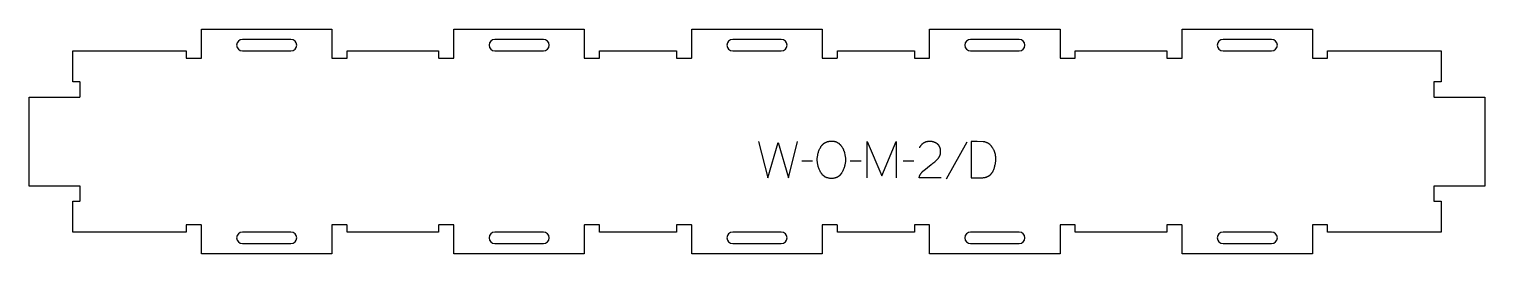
# Model space of a CAD drawing. Extents: x -600 to 600, y -93 to 93.
import ezdxf

# ---------------------------------------------------------------- set-up
doc = ezdxf.new("R2010")
doc.units = 0
for name, color, linetype in [('1_ANYTOOL_1MMDEEP_LABELS_S', 2, 'CONTINUOUS'), ('3_ANYTOOL_CUTTHROUGH_INSID', 4, 'CONTINUOUS'), ('4_ANYTOOL_CUTTHROUGH_OUTSI', 5, 'CONTINUOUS')]:
    doc.layers.add(name, color=color, linetype=linetype)

msp = doc.modelspace()

# ---------------------------------------------------------------- linework, layer by layer
at = {"layer": '1_ANYTOOL_1MMDEEP_LABELS_S'}
for p, q in [((173, -0.5), (155.8, -31.2)), ((45.6, -16.1), (36.9, -16.2)), ((85.7, -16.1), (76.9, -16.2)), ((129.2, -16.1), (120.4, -16.2))]:
    msp.add_line(p, q, dxfattribs=at)
for points in [[(1.3, 0), (9, -30), (17.4, -0.9), (25.9, -30), (33.4, 0)], [(90.8, -30), (90.8, 0), (102.8, -28.4), (114.8, -0.1), (114.8, -30)], [(151.8, -30), (133.5, -29.9), (133.6, -29.5), (133.8, -29), (133.8, -28.8), (133.9, -28.6), (134, -28.4), (134.1, -28.1), (134.2, -27.9), (134.3, -27.7), (134.4, -27.5), (134.5, -27.3), (134.7, -27.1), (134.8, -26.9), (134.9, -26.7), (135, -26.5), (135.1, -26.3), (135.3, -26.2), (135.4, -26), (135.6, -25.8), (135.7, -25.6), (135.8, -25.4), (136, -25.3), (136.1, -25.1), (136.3, -24.9), (136.5, -24.7), (136.6, -24.6), (136.8, -24.4), (137, -24.3), (137.1, -24.1), (137.3, -23.9), (137.5, -23.8), (140.5, -21.4), (143.5, -19.1), (144.2, -18.5), (145, -17.9), (145.7, -17.4), (146.4, -16.8), (147.1, -16.2), (147.7, -15.6), (148.3, -15), (148.9, -14.4), (149.1, -14.2), (149.2, -14), (149.3, -13.9), (149.5, -13.7), (149.6, -13.6), (149.7, -13.4), (149.8, -13.2), (150, -13), (150.1, -12.9), (150.2, -12.7), (150.3, -12.5), (150.4, -12.3), (150.5, -12.1), (150.5, -12), (150.6, -11.8), (150.7, -11.6), (150.8, -11.4), (150.8, -11.2), (150.9, -11), (151, -10.8), (151, -10.6), (151.1, -10.4), (151.1, -10.2), (151.1, -10), (151.2, -9.8), (151.2, -9.6), (151.2, -9.3), (151.2, -9.1), (151.3, -8.9), (151.3, -8.7), (151.3, -8.5), (151.3, -8.2), (151.3, -8), (151.3, -7.7), (151.3, -7.5), (151.2, -7.3), (151.2, -7), (151.2, -6.8), (151.2, -6.6), (151.1, -6.3), (151.1, -6.1), (151, -5.9), (151, -5.7), (150.9, -5.5), (150.9, -5.3), (150.8, -5.1), (150.7, -4.9), (150.7, -4.7), (150.6, -4.5), (150.5, -4.3), (150.4, -4.1), (150.3, -3.9), (150.2, -3.8), (150.1, -3.6), (150, -3.4), (149.9, -3.3), (149.7, -3.1), (149.6, -3), (149.5, -2.8), (149.3, -2.7), (149.2, -2.5), (149.1, -2.4), (148.9, -2.2), (148.8, -2.1), (148.6, -2), (148.4, -1.8), (148.3, -1.7), (148.1, -1.6), (147.9, -1.5), (147.8, -1.4), (147.6, -1.3), (147.4, -1.2), (147.2, -1.1), (147, -1), (146.9, -0.9), (146.7, -0.8), (146.5, -0.7), (146.3, -0.7), (146.1, -0.6), (145.9, -0.5), (145.7, -0.5), (145.5, -0.4), (145.3, -0.3), (145.1, -0.3), (144.9, -0.2), (144.7, -0.2), (144.4, -0.2), (144.2, -0.1), (144, -0.1), (143.8, -0.1), (143.5, -0.1), (143.3, 0), (143.1, 0), (142.8, 0), (142.4, 0), (142, 0), (141.6, 0), (141.3, 0), (140.9, -0.1), (140.6, -0.1), (140.3, -0.2), (139.9, -0.2), (139.6, -0.3), (139.3, -0.4), (139.2, -0.4), (139, -0.5), (138.9, -0.5), (138.7, -0.6), (138.6, -0.7), (138.4, -0.7), (138.3, -0.8), (138.1, -0.8), (138, -0.9), (137.8, -1), (137.7, -1), (137.6, -1.1), (137.4, -1.2), (137.3, -1.3), (137.2, -1.4), (137, -1.4), (136.9, -1.5), (136.8, -1.6), (136.7, -1.7), (136.5, -1.8), (136.4, -1.9), (136.3, -2), (136.2, -2.1), (136, -2.2), (135.9, -2.3), (135.8, -2.4), (135.7, -2.5), (135.6, -2.6), (135.5, -2.8), (135.4, -2.9), (135.3, -3), (135.2, -3.1), (135, -3.4), (134.8, -3.6), (134.6, -3.9), (134.4, -4.2), (134.2, -4.5), (134, -4.8), (133.9, -5.1)]]:
    msp.add_lwpolyline(points, dxfattribs=at)
for points in [[(61.7, 0.3), (62.1, 0.3), (62.5, 0.3), (62.8, 0.3), (63, 0.3), (63.2, 0.2), (63.3, 0.2), (63.5, 0.2), (63.7, 0.2), (63.8, 0.1), (64, 0.1), (64.2, 0.1), (64.3, 0), (64.5, 0), (64.6, -0.1), (64.8, -0.1), (65, -0.2), (65.1, -0.2), (65.3, -0.3), (65.4, -0.4), (65.6, -0.4), (65.7, -0.5), (65.9, -0.6), (66, -0.6), (66.1, -0.7), (66.3, -0.8), (66.4, -0.9), (66.5, -1), (66.7, -1.1), (67.1, -1.3), (67.3, -1.5), (67.6, -1.7), (67.8, -1.9), (68.1, -2.1), (68.3, -2.4), (68.5, -2.6), (68.7, -2.8), (68.9, -3.1), (69.1, -3.3), (69.3, -3.5), (69.5, -3.8), (69.7, -4.1), (69.9, -4.3), (70.1, -4.6), (70.4, -5.2), (70.6, -5.5), (70.7, -5.8), (70.9, -6.1), (71, -6.4), (71.2, -6.7), (71.3, -7), (71.4, -7.3), (71.5, -7.6), (71.7, -7.9), (71.8, -8.2), (71.9, -8.6), (72, -8.9), (72.1, -9.2), (72.1, -9.6), (72.4, -10.6), (72.5, -11.3), (72.6, -11.9), (72.7, -12.6), (72.8, -13.2), (72.8, -13.9), (72.8, -14.5), (72.9, -15.2), (72.8, -15.8), (72.8, -16.4), (72.8, -17.1), (72.7, -17.7), (72.6, -18.4), (72.5, -19), (72.3, -19.6), (72.2, -20.3), (72, -20.9), (71.8, -21.5), (71.5, -22.2), (71.3, -22.8), (71, -23.5), (70.7, -24.1), (70.4, -24.7), (70.1, -25.4), (69.9, -25.7), (69.7, -26), (69.5, -26.3), (69.3, -26.6), (69.1, -26.8), (68.9, -27.1), (68.7, -27.4), (68.5, -27.6), (68.4, -27.7), (68.3, -27.8), (68.2, -28), (68, -28.1), (67.9, -28.2), (67.8, -28.3), (67.7, -28.4), (67.6, -28.5), (67.4, -28.6), (67.3, -28.7), (67.2, -28.8), (67.1, -28.9), (66.9, -28.9), (66.8, -29), (66.7, -29.1), (66.5, -29.2), (66.4, -29.3), (66.2, -29.4), (66.1, -29.4), (66, -29.5), (65.8, -29.6), (65.7, -29.6), (65.5, -29.7), (65.4, -29.8), (65.2, -29.8), (65.1, -29.9), (64.9, -29.9), (64.8, -30), (64.5, -30.1), (64.1, -30.2), (63.8, -30.2), (63.5, -30.3), (63.2, -30.3), (62.8, -30.4), (62.5, -30.4), (62.1, -30.5), (61.7, -30.5), (61.4, -30.5), (61, -30.5), (60.6, -30.5), (60.2, -30.4), (59.9, -30.4), (59.5, -30.3), (59.2, -30.3), (58.8, -30.2), (58.5, -30.1), (58.2, -30.1), (57.8, -30), (57.7, -29.9), (57.5, -29.9), (57.4, -29.8), (57.2, -29.7), (57.1, -29.7), (56.9, -29.6), (56.8, -29.5), (56.6, -29.5), (56.5, -29.4), (56.3, -29.3), (56.2, -29.3), (56, -29.2), (55.9, -29.1), (55.8, -29), (55.6, -28.9), (55.5, -28.8), (55.4, -28.7), (55.2, -28.6), (55.1, -28.5), (55, -28.4), (54.9, -28.3), (54.7, -28.2), (54.6, -28.1), (54.5, -28), (54.4, -27.9), (54.2, -27.8), (54.1, -27.7), (54, -27.6), (53.9, -27.4), (53.8, -27.3), (53.6, -27), (53.4, -26.8), (53.2, -26.5), (53, -26.2), (52.8, -25.9), (52.6, -25.6), (52.4, -25.3), (52.1, -24.6), (51.8, -24), (51.5, -23.3), (51.2, -22.7), (51, -22), (50.7, -21.4), (50.5, -20.7), (50.4, -20.1), (50.2, -19.4), (50.1, -18.8), (49.9, -18.1), (49.8, -17.5), (49.8, -16.8), (49.7, -16.2), (49.7, -15.5), (49.7, -14.9), (49.7, -14.2), (49.7, -13.5), (49.8, -12.8), (49.9, -12.1), (50, -11.5), (50.1, -10.8), (50.2, -10.1), (50.4, -9.5), (50.6, -8.8), (50.8, -8.2), (51, -7.6), (51.3, -6.9), (51.6, -6.3), (51.9, -5.7), (52.2, -5.1), (52.5, -4.5), (52.7, -4.2), (52.9, -3.9), (53.1, -3.6), (53.3, -3.4), (53.5, -3.1), (53.8, -2.9), (54, -2.6), (54.2, -2.4), (54.3, -2.3), (54.4, -2.2), (54.6, -2.1), (54.7, -1.9), (54.8, -1.8), (54.9, -1.7), (55.1, -1.6), (55.2, -1.5), (55.3, -1.5), (55.5, -1.4), (55.6, -1.3), (55.7, -1.2), (55.9, -1.1), (56, -1), (56.2, -0.9), (56.3, -0.9), (56.4, -0.8), (56.6, -0.7), (56.9, -0.6), (57.2, -0.5), (57.5, -0.3), (57.8, -0.2), (58.1, -0.1), (58.5, 0), (58.8, 0), (59.1, 0.1), (59.5, 0.2), (59.8, 0.2), (60.2, 0.3), (60.6, 0.3), (60.9, 0.3), (61.3, 0.3)], [(176.4, 0), (176.4, -30), (184.9, -29.9), (185.3, -29.9), (185.7, -29.9), (186.1, -29.9), (186.5, -29.8), (186.9, -29.8), (187.3, -29.7), (187.6, -29.6), (188, -29.6), (188.3, -29.5), (188.7, -29.4), (189, -29.3), (189.3, -29.2), (189.7, -29), (189.8, -29), (190, -28.9), (190.1, -28.8), (190.3, -28.8), (190.4, -28.7), (190.6, -28.6), (190.7, -28.5), (190.8, -28.5), (191, -28.4), (191.1, -28.3), (191.3, -28.2), (191.4, -28.1), (191.5, -28), (191.7, -27.9), (191.8, -27.8), (191.9, -27.7), (192, -27.6), (192.2, -27.5), (192.3, -27.4), (192.4, -27.3), (192.5, -27.2), (192.6, -27.1), (192.7, -26.9), (192.8, -26.8), (193, -26.7), (193.1, -26.6), (193.2, -26.5), (193.3, -26.3), (193.4, -26.2), (193.5, -26.1), (193.6, -25.9), (193.7, -25.8), (193.8, -25.5), (194, -25.2), (194.2, -24.9), (194.5, -24.3), (194.8, -23.7), (195.1, -23), (195.3, -22.4), (195.6, -21.7), (195.8, -21.1), (196, -20.4), (196.1, -19.8), (196.3, -19.1), (196.4, -18.5), (196.5, -17.8), (196.6, -17.1), (196.7, -16.4), (196.8, -15.7), (196.8, -15), (196.8, -14.3), (196.8, -13.7), (196.8, -13.1), (196.7, -12.5), (196.6, -12), (196.6, -11.4), (196.5, -11.1), (196.5, -10.8), (196.4, -10.5), (196.3, -10.3), (196.3, -10), (196.2, -9.7), (196.1, -9.4), (196, -9.2), (195.9, -8.9), (195.8, -8.6), (195.7, -8.3), (195.6, -8.1), (195.5, -7.8), (195.4, -7.5), (195.2, -7), (194.9, -6.5), (194.6, -6), (194.3, -5.5), (194.1, -5.2), (193.9, -4.9), (193.7, -4.6), (193.5, -4.3), (193.3, -4), (193.1, -3.8), (192.9, -3.5), (192.7, -3.3), (192.4, -3.1), (192.2, -2.8), (192, -2.6), (191.8, -2.4), (191.5, -2.2), (191.3, -2), (191, -1.9), (190.8, -1.7), (190.5, -1.5), (190.3, -1.4), (190, -1.3), (189.8, -1.1), (189.5, -1), (189.2, -0.9), (189, -0.8), (188.7, -0.7), (188.4, -0.6), (188.1, -0.5), (187.9, -0.5), (187.6, -0.4), (187.3, -0.4), (187, -0.3), (186.7, -0.3), (186.4, -0.3), (181.5, -0.1)]]:
    msp.add_lwpolyline(points, close=True, dxfattribs=at)
at = {"layer": '3_ANYTOOL_CUTTHROUGH_INSID'}
for points in [[(-384, 74.7, 1), (-384, 84.2), (-424, 84.2, 1), (-424, 74.7)], [(-176, 74.7, 1), (-176, 84.2), (-216, 84.2, 1), (-216, 74.7)], [(20, 74.8, 1), (20, 84.3), (-20, 84.3, 1), (-20, 74.8)], [(216, 74.7, 1), (216, 84.2), (176, 84.2, 1), (176, 74.7)], [(424, 74.7, 1), (424, 84.2), (384, 84.2, 1), (384, 74.7)], [(-384, -74.8), (-424, -74.8, 1), (-424, -84.3), (-384, -84.3, 1)], [(-176, -74.8), (-216, -74.8, 1), (-216, -84.3), (-176, -84.3, 1)], [(20, -74.8), (-20, -74.8, 1), (-20, -84.3), (20, -84.3, 1)], [(216, -74.8), (176, -74.8, 1), (176, -84.3), (216, -84.3, 1)], [(424, -74.8), (384, -74.8, 1), (384, -84.3), (424, -84.3, 1)]]:
    msp.add_lwpolyline(points, format="xyb", close=True, dxfattribs=at)
at = {"layer": '4_ANYTOOL_CUTTHROUGH_OUTSI'}
msp.add_lwpolyline([(-470.3, 74.7), (-470.3, 69, 0.414214), (-470, 68.7), (-458, 68.7, 0.414214), (-457.8, 69), (-457.8, 92.7), (-350.3, 92.7), (-350.3, 69, 0.414214), (-350, 68.7), (-338, 68.7, 0.414214), (-337.8, 69), (-337.8, 74.7), (-262.3, 74.7), (-262.3, 69, 0.414214), (-262, 68.7), (-250, 68.7, 0.414214), (-249.8, 69), (-249.8, 92.7), (-142.3, 92.7), (-142.3, 69, 0.414214), (-142, 68.7), (-130, 68.7, 0.414214), (-129.8, 69), (-129.8, 74.7), (-66.3, 74.8), (-66.3, 69, 0.414214), (-66, 68.8), (-54, 68.8, 0.414214), (-53.8, 69), (-53.8, 92.8), (53.7, 92.8), (53.7, 69, 0.414214), (54, 68.8), (66, 68.8, 0.414214), (66.2, 69), (66.2, 74.8), (129.7, 74.7), (129.7, 69, 0.414214), (130, 68.7), (142, 68.7, 0.414214), (142.2, 69), (142.2, 92.7), (249.7, 92.7), (249.7, 69, 0.414214), (250, 68.7), (262, 68.7, 0.414214), (262.2, 69), (262.2, 74.7), (337.7, 74.7), (337.7, 69, 0.414214), (338, 68.7), (350, 68.7, 0.414214), (350.2, 69), (350.2, 92.7), (457.7, 92.7), (457.7, 69, 0.414214), (458, 68.7), (470, 68.7, 0.414214), (470.2, 69), (470.2, 74.7), (563.7, 74.7), (563.7, 49.2), (558, 49.2, 0.414214), (557.7, 49), (557.7, 37, 0.414214), (558, 36.7), (599.7, 36.7), (599.7, -36.8), (558, -36.8, 0.414214), (557.7, -37), (557.7, -49, 0.414214), (558, -49.3), (563.7, -49.3), (563.7, -74.8), (470.2, -74.8), (470.2, -69, 0.414214), (470, -68.8), (458, -68.8, 0.414214), (457.7, -69), (457.7, -92.8), (350.2, -92.8), (350.2, -69, 0.414214), (350, -68.8), (338, -68.8, 0.414214), (337.7, -69), (337.7, -74.8), (262.2, -74.8), (262.2, -69, 0.414214), (262, -68.8), (250, -68.8, 0.414214), (249.7, -69), (249.7, -92.8), (142.2, -92.8), (142.2, -69, 0.414214), (142, -68.8), (130, -68.8, 0.414214), (129.7, -69), (129.7, -74.8), (66.2, -74.8), (66.2, -69, 0.414214), (66, -68.8), (54, -68.8, 0.414214), (53.7, -69), (53.7, -92.8), (-53.8, -92.8), (-53.8, -69, 0.414214), (-54, -68.8), (-66, -68.8, 0.414214), (-66.3, -69), (-66.3, -74.8), (-129.8, -74.8), (-129.8, -69, 0.414214), (-130, -68.8), (-142, -68.8, 0.414214), (-142.3, -69), (-142.3, -92.8), (-249.8, -92.8), (-249.8, -69, 0.414214), (-250, -68.8), (-262, -68.8, 0.414214), (-262.3, -69), (-262.3, -74.8), (-337.8, -74.8), (-337.8, -69, 0.414214), (-338, -68.8), (-350, -68.8, 0.414214), (-350.3, -69), (-350.3, -92.8), (-457.8, -92.8), (-457.8, -69, 0.414214), (-458, -68.8), (-470, -68.8, 0.414214), (-470.3, -69), (-470.3, -74.8), (-563.8, -74.8), (-563.8, -49.3), (-558, -49.3, 0.414214), (-557.8, -49), (-557.8, -37, 0.414214), (-558, -36.8), (-599.8, -36.8), (-599.8, 36.7), (-558, 36.7, 0.414214), (-557.8, 37), (-557.8, 49, 0.414214), (-558, 49.2), (-563.8, 49.2), (-563.8, 74.7)], format="xyb", close=True, dxfattribs=at)

doc.saveas('drawing.dxf')
